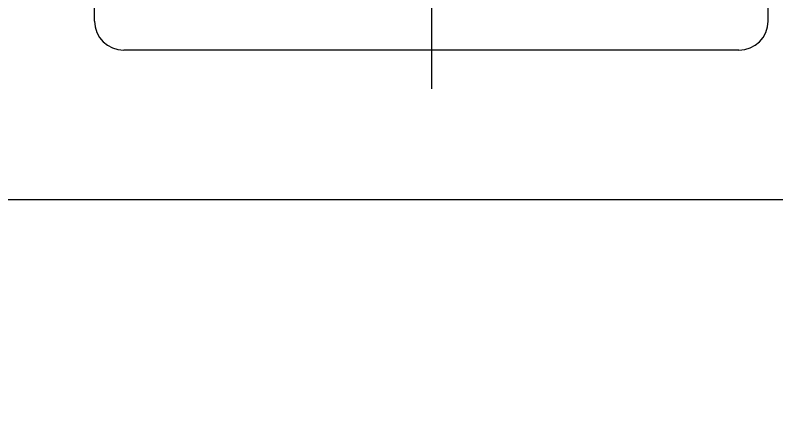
# Model space of a CAD drawing. Header units: millimetres. Extents: x 7371 to 278338, y -43753 to 35464.
# Drawn here: x 20281.1 to 20410.8, y 28940.5 to 29010.1 of the extents above; entities that cross this region are included whole.
import ezdxf
from ezdxf import colors
from ezdxf.entities.mleader import LeaderData, LeaderLine
from ezdxf.math import Vec2, Vec3

# ---------------------------------------------------------------- set-up
doc = ezdxf.new("R2010")
doc.units = ezdxf.units.MM
doc.header["$MEASUREMENT"] = 0
doc.linetypes.add('AI-Linetype-1', pattern=[2.25, 1.5, -0.3, 0.15, -0.3])
doc.linetypes.add('CENTER', pattern=[50.8, 31.75, -6.35, 6.35, -6.35])
for name, color, linetype, lineweight in [('BENDA', 7, 'Continuous', 30), ('CENTER', 9, 'CENTER', 0), ('DINDING', 1, 'Continuous', 20)]:
    doc.layers.add(name, color=color, linetype=linetype, lineweight=lineweight)
doc.styles.get("Standard").update_dxf_attribs({"font": 'arial.ttf'})

# ---------------------------------------------------------------- blocks, each defined once
blk = doc.blocks.new('_Dot')
at = {"color": 0, "linetype": 'ByBlock', "lineweight": -2}
blk.add_line((-0.5, 0), (-1, 0), dxfattribs=at)
at = {"color": 0, "linetype": 'ByBlock', "const_width": 0.5}
blk.add_lwpolyline([(-0.25, 0, 1), (0.25, 0, 1)], format="xyb", close=True, dxfattribs=at)
blk = doc.blocks.new('block 269')
at = {"layer": 'CENTER', "color": 7, "linetype": 'AI-Linetype-1', "lineweight": 9}
blk.add_lwpolyline([(39.197, 28.082), (26.486, 28.082)], dxfattribs=at)
blk = doc.blocks.new('block 291')
at = {"layer": 'BENDA', "color": 7, "lineweight": 18}
blk.add_lwpolyline([(27.138, 22.874), (27.138, 33.29)], dxfattribs=at)
blk = doc.blocks.new('block 292')
at = {"layer": 'BENDA', "color": 7, "lineweight": 18}
blk.add_open_spline([(27.138, 22.874), (27.138, 22.601), (27.36, 22.378), (27.633, 22.378)], degree=3, dxfattribs=at)
blk = doc.blocks.new('block 293')
at = {"layer": 'BENDA', "color": 7, "lineweight": 18}
blk.add_lwpolyline([(27.633, 22.378), (32.841, 22.378)], dxfattribs=at)
blk = doc.blocks.new('block 321')
at = {"layer": 'BENDA', "color": 7, "lineweight": 18}
blk.add_lwpolyline([(27.633, 33.786), (32.841, 33.786)], dxfattribs=at)
blk = doc.blocks.new('block 322')
at = {"layer": 'BENDA', "color": 7, "lineweight": 18}
blk.add_open_spline([(27.633, 33.786), (27.36, 33.786), (27.138, 33.563), (27.138, 33.29)], degree=3, dxfattribs=at)
blk = doc.blocks.new('A$Cc35b3848')
at = {"layer": 'BENDA', "xscale": 0.0403253098287471, "yscale": 0.0403253098287471, "zscale": 0.0403253098287471}
for name in ['block 322', 'block 321', 'block 291', 'block 292', 'block 293']:
    blk.add_blockref(name, (-1.32433, -1.13242), dxfattribs=at)
at = {"layer": 'CENTER', "xscale": 0.0403253098287471, "yscale": 0.0403253098287471, "zscale": 0.0403253098287471}
blk.add_blockref('block 269', (-1.32433, -1.13242), dxfattribs=at)

msp = doc.modelspace()

# ---------------------------------------------------------------- linework, layer by layer
at = {"layer": 'DINDING', "color": 8}
msp.add_lwpolyline([(19132.55, 28828.66), (20581.53, 28828.66), (20581.53, 28978.55), (19132.55, 28978.55)], close=True, dxfattribs=at)

# ---------------------------------------------------------------- block references
at = {"layer": 'DINDING', "xscale": 249.8249897411127, "yscale": 249.8249897411127, "zscale": 249.8249897411127, "rotation": 90}
msp.add_blockref('A$Cc35b3848', (20352.05, 29061.56), dxfattribs=at)

# ---------------------------------------------------------------- leaders
ml = msp.add_multileader_mtext('Standard')
ml.set_content('\\A1;3/4"', color=256)
ml.set_leader_properties()
ml.set_arrow_properties(name='DOT')
ml.build(insert=Vec2(0, 0))
ml.multileader.update_dxf_attribs({"dogleg_length": 0.36, "arrow_head_size": 10})
ctx = ml.context
ctx.base_point, ctx.char_height, ctx.arrow_head_size, ctx.landing_gap_size, ctx.plane_origin = Vec3(20051.78, 29136.52), 100, 10, 0.09, Vec3(19711.62, 28859.71)
notes = []
notes.append((ctx, [(0, (1, 1, 0), (19836.25, 29136.52), (1, 0), 215.53, [(0, [(19711.62, 28859.71)], 0, [])])]))
ctx.mtext.insert, ctx.mtext.width, ctx.mtext.flow_direction = Vec3(20051.87, 29187.41), 39.5983, 5
for ctx, leaders in notes:
    for number, flags, end, landing, length, lines in leaders:
        leader = LeaderData()
        leader.index, (leader.has_last_leader_line, leader.has_dogleg_vector, leader.attachment_direction) = number, flags
        leader.last_leader_point, leader.dogleg_vector, leader.dogleg_length = Vec3(end), Vec3(landing), length
        for number, points, colour, breaks in lines:
            line = LeaderLine()
            line.index, line.vertices, line.color, line.breaks = number, Vec3.list(points), colors.encode_raw_color(colour), breaks
            leader.lines.append(line)
        ctx.leaders.append(leader)

doc.saveas('drawing.dxf')
